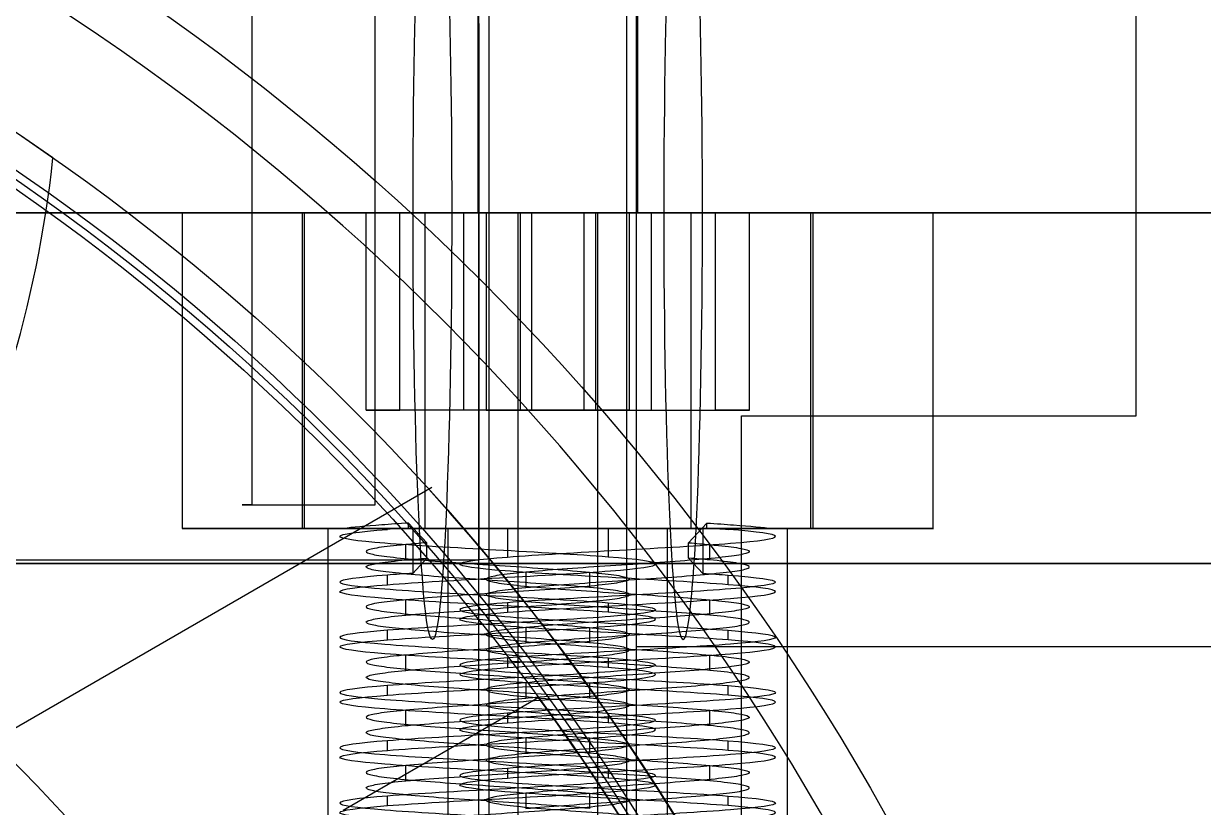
# Model space of a CAD drawing. Header units: inches. Extents: x -3.4 to 11, y -3.7 to 6.8.
# Drawn here: x 0.626 to 1.215, y 0.592 to 0.983 of the extents above; entities that cross this region are included whole.
import ezdxf

# ---------------------------------------------------------------- set-up
doc = ezdxf.new("R2010")
doc.units = ezdxf.units.IN
doc.header["$MEASUREMENT"] = 0
for name, color, linetype in [('1', 7, 'Continuous'), ('12', 7, 'Continuous'), ('25', 7, 'Continuous'), ('3', 7, 'Continuous'), ('4', 7, 'Continuous'), ('45', 7, 'Continuous'), ('51', 7, 'Continuous'), ('6', 7, 'Continuous')]:
    doc.layers.add(name, color=color, linetype=linetype)

# ---------------------------------------------------------------- blocks, each defined once
blk = doc.blocks.new('motor mount_v6_adapter')
at = {"layer": '1', "color": 0}
for p, q in [((0, 10, 20), (0, 38, 20)), ((0, 38, -20), (0, 10, -20)), ((-4, 6, 15), (-4, 10, 15)), ((-4, 6, -15), (-4, 10, -15)), ((0, 0, 10), (0, 10, 10)), ((0, 10, -10), (0, 0, -10)), ((4, 10, 15), (4, 6, 15)), ((4, 10, -15), (4, 6, -15)), ((-2.15, 0, -15), (-2.15, 6, -15)), ((-2.15, 0, 15), (-2.15, 6, 15)), ((2.15, 6, -15), (2.15, 0, -15)), ((2.15, 6, 15), (2.15, 0, 15))]:
    blk.add_line(p, q, dxfattribs=at)
at = {"layer": '1', "color": 0, "extrusion": (-2.02729e-32, 1, -7.0442e-15)}
for centre, radius, start, end in [((0, 0, 10), 20, 270, 90), ((0, 0, 10), 20, 90, 270), ((0, 15, 6), 4, 180, 0), ((0, -15, 6), 4, 180, 0), ((0, -15, 6), 4, 0, 180), ((0, 15, 6), 4, 0, 180)]:
    blk.add_arc(centre, radius, start, end, dxfattribs=at)
at = {"layer": '1', "color": 0, "extrusion": (2.02729e-32, -1, 6.12323e-17)}
for centre, radius, start, end in [((0, 0, -10), 10, 90, 270), ((0, 15, -10), 4, 180, 0), ((0, -15, -10), 4, 180, 0), ((0, 15, -10), 4, 0, 180), ((0, -15, -10), 4, 0, 180), ((0, 0, -10), 10, 270, 90), ((0, -15, -6), 2.15, 180, 0), ((0, 15, -6), 2.15, 180, 0), ((0, 15, -6), 2.15, 0, 180), ((0, -15, -6), 2.15, 0, 180)]:
    blk.add_arc(centre, radius, start, end, dxfattribs=at)
blk = doc.blocks.new('50mm 5972K129_BALL BEARING')
at = {"layer": '12', "color": 0, "extrusion": (0.866025, -0.5, 6.12323e-17)}
for start, end in [(270, 90), (90, 270)]:
    blk.add_arc((-35, 0), 5.406, start, end, dxfattribs=at)
at = {"layer": '3', "color": 0, "extrusion": (-5.21066e-78, -6.98296e-15, -1)}
blk.add_arc((0, 0, -4.444), 38.077, 0, 180, dxfattribs=at)
at = {"layer": '3', "color": 0}
blk.add_arc((0, 0, 4.444), 38.077, 180, 0, dxfattribs=at)
at = {"layer": '4', "color": 0}
for start, end in [(0, 180), (180, 0)]:
    blk.add_arc((0, 0, 4.444), 31.923, start, end, dxfattribs=at)
at = {"layer": '4', "color": 0, "extrusion": (-1.04124e-31, -6.98296e-15, -1)}
blk.add_arc((0, 0), 29.594, 0, 180, dxfattribs=at)
at = {"layer": '4', "color": 0, "extrusion": (8.55166e-31, 6.98296e-15, -1)}
blk.add_arc((0, 0), 29.594, 180, 0, dxfattribs=at)
at = {"layer": '6', "color": 0, "extrusion": (-0.866025, 0.5, -7.0442e-15)}
blk.add_arc((-35, 0), 5.406, 90, 270, dxfattribs=at)
at = {"layer": '6', "color": 0, "extrusion": (-0.866025, 0.5, -1.49012e-08)}
blk.add_arc((-35, 0), 5.406, 270, 90, dxfattribs=at)
blk = doc.blocks.new('Shaft')
at = {"layer": '25', "color": 0}
for p, q in [((0, 39, 4), (0, 0, 4)), ((0, 0, -4), (0, 39, -4)), ((1.546, 14.3, 3.689), (1.546, 39, 3.689)), ((3.999, 39, -0.109), (3.999, 14.3, -0.109)), ((3.999, 14.3, -0.109), (1.546, 14.3, 3.689))]:
    blk.add_line(p, q, dxfattribs=at)
at = {"layer": '25', "color": 0, "extrusion": (3.50325e-45, -1, -7.0442e-15)}
blk.add_arc((0, 0, -14.3), 4, 358.4372, 67.2602, dxfattribs=at)
blk = doc.blocks.new('motor mount_v6')
at = {"layer": '45', "color": 0}
for p, q in [((-1, 67, 18), (-1, 67)), ((1, 67, 18), (1, 67)), ((-1, 55.994, 12.4), (-18.943, 55.994, 12.4)), ((9, 55.994, 13.5), (1, 55.994, 13.5)), ((-1, 44.989, 18), (-1, 44.989)), ((1, 44.989, 18), (1, 44.989))]:
    blk.add_line(p, q, dxfattribs=at)
at = {"layer": '45', "color": 0, "extrusion": (-1, -7.88113e-17, 6.12323e-17)}
blk.add_arc((-55.994, 9, -1), 4.5, 90, 270, dxfattribs=at)
at = {"layer": '45', "color": 0, "extrusion": (1, 0, 6.12323e-17)}
blk.add_arc((55.994, 9, -1), 3.4, 270, 90, dxfattribs=at)
at = {"layer": '45', "color": 0, "extrusion": (-1, 0, 6.12323e-17)}
blk.add_arc((-55.994, 9, 1), 3.4, 270, 90, dxfattribs=at)
at = {"layer": '45', "color": 0, "extrusion": (1, 7.88113e-17, 6.12323e-17)}
blk.add_arc((55.994, 9, 1), 4.5, 90, 270, dxfattribs=at)
blk = doc.blocks.new('M4x8')
at = {"layer": '51', "color": 0}
for p, q in [((-1.5, 0.866, 1.5), (0, 1.732, 1.5)), ((0, 1.732, 4), (-1.5, 0.866, 4)), ((0, 1.732, 1.5), (0, 1.732, 4)), ((0, 1.732, 4), (1.5, 0.866, 4)), ((1.5, 0.866, 1.5), (0, 1.732, 1.5)), ((-1.5, -0.866, 1.5), (-1.5, 0.866, 1.5)), ((-1.5, 0.866, 1.5), (-1.5, 0.866, 4)), ((-1.5, 0.866, 4), (-1.5, -0.866, 4)), ((1.5, 0.866, 4), (1.5, -0.866, 4)), ((1.5, 0.866, 4), (1.5, 0.866, 1.5)), ((1.5, 0.866, 1.5), (1.5, -0.866, 1.5)), ((-3.5, 0), (-3.5, 0, 4)), ((-2, 0, -0.011), (-2, 0)), ((-2, 0, -3.511), (-2, 0, -3.389)), ((-2, 0, -2.811), (-2, 0, -2.689)), ((-2, 0, -2.111), (-2, 0, -1.989)), ((-2, 0, -1.411), (-2, 0, -1.289)), ((-2, 0, -0.711), (-2, 0, -0.589)), ((-1.667, 0, -0.397), (-1.667, 0, -0.203)), ((-1.667, 0, -3.197), (-1.667, 0, -3.003)), ((-1.667, 0, -2.497), (-1.667, 0, -2.303)), ((-1.667, 0, -1.797), (-1.667, 0, -1.603)), ((-1.667, 0, -1.097), (-1.667, 0, -0.903)), ((1.667, 0, -0.553), (1.667, 0, -0.747)), ((1.667, 0, -3.353), (1.667, 0, -3.547)), ((1.667, 0, -2.653), (1.667, 0, -2.847)), ((1.667, 0, -1.953), (1.667, 0, -2.147)), ((1.667, 0, -1.253), (1.667, 0, -1.447)), ((2, 0), (2, 0, -0.361)), ((2, 0, -3.039), (2, 0, -3.161)), ((2, 0, -2.339), (2, 0, -2.461)), ((2, 0, -1.639), (2, 0, -1.761)), ((2, 0, -0.939), (2, 0, -1.061)), ((3.5, 0, 4), (3.5, 0)), ((-1.631, -0.341, -0.179), (-2.054, -0.43, 0.07)), ((-1.958, -0.409), (-2.054, -0.43)), ((-2.054, -0.43), (-2.054, -0.43, 0.07)), ((-1.958, -0.409, -0.567), (-1.631, -0.341, -0.375)), ((-1.958, -0.409), (-1.958, -0.409, -0.567)), ((-1.631, -0.341, -0.375), (-1.631, -0.341, -0.179)), ((0, -1.732, 1.5), (-1.5, -0.866, 1.5)), ((-1.5, -0.866, 1.5), (-1.5, -0.866, 4)), ((-1.5, -0.866, 4), (0, -1.732, 4)), ((1.5, -0.866, 1.5), (0, -1.732, 1.5)), ((0, -1.732, 4), (1.5, -0.866, 4)), ((1.5, -0.866, 4), (1.5, -0.866, 1.5)), ((0, -1.732, 4), (0, -1.732, 1.5))]:
    blk.add_line(p, q, dxfattribs=at)
at = {"layer": '51', "color": 0, "extrusion": (-1.85826e-30, -6.98296e-15, -1)}
blk.add_arc((0, 0, -4), 3.5, 0, 180, dxfattribs=at)
at = {"layer": '51', "color": 0}
blk.add_arc((0, 0), 3.5, 0, 180, dxfattribs=at)
at = {"layer": '51', "color": 0, "extrusion": (-2.71343e-30, -6.98296e-15, -1)}
blk.add_arc((0, 0), 2, 0, 180, dxfattribs=at)
at = {"layer": '51', "color": 0, "extrusion": (2.71343e-30, 6.98296e-15, -1)}
for centre in [(0, 0), (0, 0, -4)]:
    blk.add_arc(centre, 3.5, 180, 0, dxfattribs=at)
at = {"layer": '51', "color": 0, "extrusion": (3.56859e-30, 6.98296e-15, -1)}
blk.add_arc((0, 0), 2, 354.6414, 0, dxfattribs=at)
at = {"layer": '51', "color": 0, "extrusion": (-1.42923e-15, 6.83514e-15, -1)}
blk.add_arc((0, 0), 2, 180, 348.1896, dxfattribs=at)
at = {"layer": '51', "color": 0, "extrusion": (0.02614, -0.055868, -0.998096)}
blk.add_arc((0.005, 0.002, -0.042), 2.005, 199.6798, 205.0341, dxfattribs=at)
at = {"layer": '51', "color": 0, "extrusion": (0, 0, -1)}
blk.add_ellipse((0.007, 0.07), major_axis=(1.715, 1.268), ratio=0.964212, start_param=-2.729545, end_param=-2.098936, dxfattribs=at)
at = {"layer": '51', "color": 0}
blk.add_ellipse((0.308, 0.381), major_axis=(2.167, 0.981), ratio=0.886879, start_param=2.445793, end_param=2.935787, dxfattribs=at)
for points, knots in [([(2, 0, -0.361), (2, 0.528, -0.331), (1.783, 1.045, -0.302), (1.045, 1.783, -0.244), (0.523, 2, -0.215), (-0.52, 2, -0.157), (-1.04, 1.788, -0.127), (-1.787, 1.042, -0.069), (-2, 0.528, -0.04), (-2, 0, -0.011)], [0, 0, 0, 0, 0.25, 0.25, 0.5, 0.5, 0.75, 0.75, 1, 1, 1, 1]), ([(2, 0, -3.861), (2, 0.528, -3.831), (1.783, 1.045, -3.802), (1.045, 1.784, -3.744), (0.522, 2, -3.715), (-0.521, 2, -3.657), (-1.041, 1.788, -3.627), (-1.787, 1.042, -3.568), (-2, 0.522, -3.54), (-2, 0, -3.511)], [0, 0, 0, 0, 0.25, 0.25, 0.5, 0.5, 0.75, 0.75, 1, 1, 1, 1]), ([(-2, 0, -3.389), (-2, 0.526, -3.419), (-1.783, 1.045, -3.448), (-1.046, 1.783, -3.506), (-0.524, 2, -3.535), (0.522, 2, -3.593), (1.042, 1.787, -3.623), (1.787, 1.042, -3.682), (2, 0.522, -3.71), (2, 0, -3.739)], [0, 0, 0, 0, 0.25, 0.25, 0.5, 0.5, 0.75, 0.75, 1, 1, 1, 1]), ([(2, 0, -3.161), (2, 0.521, -3.132), (1.786, 1.042, -3.102), (1.042, 1.786, -3.044), (0.522, 2, -3.015), (-0.524, 2, -2.956), (-1.046, 1.783, -2.927), (-1.783, 1.045, -2.869), (-2, 0.526, -2.84), (-2, 0, -2.811)], [0, 0, 0, 0, 0.25, 0.25, 0.5, 0.5, 0.75, 0.75, 1, 1, 1, 1]), ([(-2, 0, -2.689), (-2, 0.521, -2.718), (-1.785, 1.043, -2.748), (-1.044, 1.785, -2.806), (-0.524, 2, -2.835), (0.526, 2, -2.894), (1.046, 1.782, -2.923), (1.783, 1.045, -2.981), (2, 0.524, -3.01), (2, 0, -3.039)], [0, 0, 0, 0, 0.25, 0.25, 0.5, 0.5, 0.75, 0.75, 1, 1, 1, 1]), ([(2, 0, -2.461), (2, 0.524, -2.431), (1.783, 1.045, -2.402), (1.046, 1.782, -2.344), (0.525, 2, -2.315), (-0.524, 2, -2.256), (-1.044, 1.785, -2.227), (-1.785, 1.043, -2.169), (-2, 0.521, -2.14), (-2, 0, -2.111)], [0, 0, 0, 0, 0.25, 0.25, 0.5, 0.5, 0.75, 0.75, 1, 1, 1, 1]), ([(-2, 0, -1.989), (-2, 0.526, -2.019), (-1.784, 1.045, -2.048), (-1.043, 1.785, -2.106), (-0.521, 2, -2.135), (0.521, 2, -2.193), (1.042, 1.786, -2.223), (1.785, 1.044, -2.281), (2, 0.524, -2.31), (2, 0, -2.339)], [0, 0, 0, 0, 0.25, 0.25, 0.5, 0.5, 0.75, 0.75, 1, 1, 1, 1]), ([(2, 0, -1.761), (2, 0.523, -1.731), (1.785, 1.043, -1.702), (1.042, 1.786, -1.644), (0.521, 2, -1.615), (-0.522, 2, -1.557), (-1.044, 1.784, -1.527), (-1.784, 1.045, -1.469), (-2, 0.526, -1.44), (-2, 0, -1.411)], [0, 0, 0, 0, 0.25, 0.25, 0.5, 0.5, 0.75, 0.75, 1, 1, 1, 1]), ([(-2, 0, -1.289), (-2, 0.522, -1.318), (-1.783, 1.045, -1.348), (-1.046, 1.783, -1.406), (-0.528, 2, -1.435), (0.527, 2, -1.494), (1.045, 1.783, -1.523), (1.784, 1.044, -1.581), (2, 0.521, -1.61), (2, 0, -1.639)], [0, 0, 0, 0, 0.25, 0.25, 0.5, 0.5, 0.75, 0.75, 1, 1, 1, 1]), ([(2, 0, -1.061), (2, 0.528, -1.031), (1.783, 1.045, -1.002), (1.045, 1.783, -0.944), (0.523, 2, -0.915), (-0.52, 2, -0.857), (-1.04, 1.788, -0.827), (-1.787, 1.042, -0.769), (-2, 0.528, -0.74), (-2, 0, -0.711)], [0, 0, 0, 0, 0.25, 0.25, 0.5, 0.5, 0.75, 0.75, 1, 1, 1, 1]), ([(-2, 0, -0.589), (-2, 0.528, -0.619), (-1.783, 1.045, -0.648), (-1.045, 1.783, -0.706), (-0.523, 2, -0.735), (0.52, 2, -0.793), (1.04, 1.788, -0.823), (1.787, 1.042, -0.881), (2, 0.528, -0.91), (2, 0, -0.939)], [0, 0, 0, 0, 0.25, 0.25, 0.5, 0.5, 0.75, 0.75, 1, 1, 1, 1]), ([(1.667, 0, -0.747), (1.667, 0.055, -0.743), (1.664, 0.109, -0.74), (1.659, 0.164, -0.736), (1.64, 0.35, -0.724), (1.589, 0.536, -0.712), (1.51, 0.705, -0.699), (1.431, 0.874, -0.687), (1.322, 1.032, -0.673), (1.191, 1.166, -0.661), (1.06, 1.3, -0.648), (0.904, 1.412, -0.636), (0.737, 1.495, -0.624), (0.569, 1.578, -0.612), (0.385, 1.632, -0.599), (0.199, 1.655, -0.586), (0.014, 1.677, -0.573), (-0.178, 1.668, -0.56), (-0.361, 1.627, -0.548), (-0.543, 1.587, -0.536), (-0.721, 1.514, -0.524), (-0.88, 1.415, -0.511), (-1.039, 1.317, -0.498), (-1.183, 1.189, -0.485), (-1.3, 1.043, -0.473), (-1.417, 0.897, -0.461), (-1.51, 0.729, -0.448), (-1.572, 0.553, -0.436), (-1.634, 0.376, -0.423), (-1.667, 0.187, -0.409), (-1.667, 0, -0.397)], [-0.001995388, -0.001995388, -0.001995388, -0.001995388, -0.001833361, -0.001833361, -0.001833361, -0.001272189, -0.001272189, -0.001272189, -0.000711236, -0.000711236, -0.000711236, -0.000150082, -0.000150082, -0.000150082, 0.00041088, 0.00041088, 0.00041088, 0.000971884, 0.000971884, 0.000971884, 0.001532961, 0.001532961, 0.001532961, 0.002093933, 0.002093933, 0.002093933, 0.002655124, 0.002655124, 0.002655124, 0.00321629, 0.00321629, 0.00321629, 0.00321629]), ([(-1.667, 0, -0.203), (-1.667, 0.055, -0.207), (-1.664, 0.109, -0.21), (-1.659, 0.164, -0.214), (-1.64, 0.35, -0.226), (-1.589, 0.536, -0.238), (-1.51, 0.705, -0.251), (-1.431, 0.874, -0.263), (-1.322, 1.032, -0.277), (-1.191, 1.166, -0.289), (-1.06, 1.3, -0.302), (-0.904, 1.412, -0.314), (-0.737, 1.495, -0.326), (-0.569, 1.578, -0.338), (-0.385, 1.632, -0.351), (-0.199, 1.655, -0.364), (-0.014, 1.677, -0.377), (0.178, 1.668, -0.39), (0.361, 1.627, -0.402), (0.543, 1.587, -0.414), (0.721, 1.514, -0.426), (0.88, 1.415, -0.439), (1.039, 1.317, -0.452), (1.183, 1.189, -0.465), (1.3, 1.043, -0.477), (1.417, 0.897, -0.489), (1.51, 0.729, -0.502), (1.572, 0.553, -0.514), (1.634, 0.376, -0.527), (1.667, 0.187, -0.541), (1.667, 0, -0.553)], [-0.117025665, -0.117025665, -0.117025665, -0.117025665, -0.116860374, -0.116860374, -0.116860374, -0.116287939, -0.116287939, -0.116287939, -0.115715728, -0.115715728, -0.115715728, -0.115143312, -0.115143312, -0.115143312, -0.114571092, -0.114571092, -0.114571092, -0.11399883, -0.11399883, -0.11399883, -0.113426492, -0.113426492, -0.113426492, -0.112854262, -0.112854262, -0.112854262, -0.112281809, -0.112281809, -0.112281809, -0.111709381, -0.111709381, -0.111709381, -0.111709381]), ([(1.667, 0, -3.547), (1.667, 0.055, -3.543), (1.664, 0.109, -3.54), (1.659, 0.164, -3.536), (1.64, 0.35, -3.524), (1.589, 0.536, -3.512), (1.51, 0.705, -3.499), (1.431, 0.874, -3.487), (1.322, 1.032, -3.473), (1.191, 1.166, -3.461), (1.06, 1.3, -3.448), (0.904, 1.412, -3.436), (0.737, 1.495, -3.424), (0.569, 1.578, -3.412), (0.385, 1.632, -3.399), (0.199, 1.655, -3.386), (0.014, 1.677, -3.373), (-0.178, 1.668, -3.36), (-0.361, 1.627, -3.348), (-0.543, 1.587, -3.336), (-0.721, 1.514, -3.324), (-0.88, 1.415, -3.311), (-1.039, 1.317, -3.298), (-1.183, 1.189, -3.285), (-1.3, 1.043, -3.273), (-1.417, 0.897, -3.261), (-1.51, 0.729, -3.248), (-1.572, 0.553, -3.236), (-1.634, 0.376, -3.223), (-1.667, 0.187, -3.209), (-1.667, 0, -3.197)], [-0.043688759, -0.043688759, -0.043688759, -0.043688759, -0.043526726, -0.043526726, -0.043526726, -0.042965556, -0.042965556, -0.042965556, -0.042404605, -0.042404605, -0.042404605, -0.041843454, -0.041843454, -0.041843454, -0.041282495, -0.041282495, -0.041282495, -0.040721494, -0.040721494, -0.040721494, -0.040160419, -0.040160419, -0.040160419, -0.03959945, -0.03959945, -0.03959945, -0.039038262, -0.039038262, -0.039038262, -0.038477099, -0.038477099, -0.038477099, -0.038477099]), ([(-1.667, 0, -3.003), (-1.667, 0.055, -3.007), (-1.664, 0.109, -3.01), (-1.659, 0.164, -3.014), (-1.64, 0.35, -3.026), (-1.589, 0.536, -3.038), (-1.51, 0.705, -3.051), (-1.431, 0.874, -3.063), (-1.322, 1.032, -3.077), (-1.191, 1.166, -3.089), (-1.06, 1.3, -3.102), (-0.904, 1.412, -3.114), (-0.737, 1.495, -3.126), (-0.569, 1.578, -3.138), (-0.385, 1.632, -3.151), (-0.199, 1.655, -3.164), (-0.014, 1.677, -3.177), (0.178, 1.668, -3.19), (0.361, 1.627, -3.202), (0.543, 1.587, -3.214), (0.721, 1.514, -3.226), (0.88, 1.415, -3.239), (1.039, 1.317, -3.252), (1.183, 1.189, -3.265), (1.3, 1.043, -3.277), (1.417, 0.897, -3.289), (1.51, 0.729, -3.302), (1.572, 0.553, -3.314), (1.634, 0.376, -3.327), (1.667, 0.187, -3.341), (1.667, 0, -3.353)], [-0.074495344, -0.074495344, -0.074495344, -0.074495344, -0.074330049, -0.074330049, -0.074330049, -0.073757611, -0.073757611, -0.073757611, -0.073185398, -0.073185398, -0.073185398, -0.072612979, -0.072612979, -0.072612979, -0.072040757, -0.072040757, -0.072040757, -0.071468492, -0.071468492, -0.071468492, -0.070896151, -0.070896151, -0.070896151, -0.070323919, -0.070323919, -0.070323919, -0.069751462, -0.069751462, -0.069751462, -0.069179032, -0.069179032, -0.069179032, -0.069179032]), ([(1.667, 0, -2.847), (1.667, 0.055, -2.843), (1.664, 0.109, -2.84), (1.659, 0.164, -2.836), (1.64, 0.35, -2.824), (1.589, 0.536, -2.812), (1.51, 0.705, -2.799), (1.431, 0.874, -2.787), (1.322, 1.032, -2.773), (1.191, 1.166, -2.761), (1.06, 1.3, -2.748), (0.904, 1.412, -2.736), (0.737, 1.495, -2.724), (0.569, 1.578, -2.712), (0.385, 1.632, -2.699), (0.199, 1.655, -2.686), (0.014, 1.677, -2.673), (-0.178, 1.668, -2.66), (-0.361, 1.627, -2.648), (-0.543, 1.587, -2.636), (-0.721, 1.514, -2.624), (-0.88, 1.415, -2.611), (-1.039, 1.317, -2.598), (-1.183, 1.189, -2.585), (-1.3, 1.043, -2.573), (-1.417, 0.897, -2.561), (-1.51, 0.729, -2.548), (-1.572, 0.553, -2.536), (-1.634, 0.376, -2.523), (-1.667, 0.187, -2.509), (-1.667, 0, -2.497)], [-0.033265435, -0.033265435, -0.033265435, -0.033265435, -0.033103408, -0.033103408, -0.033103408, -0.032542237, -0.032542237, -0.032542237, -0.031981286, -0.031981286, -0.031981286, -0.031420135, -0.031420135, -0.031420135, -0.030859175, -0.030859175, -0.030859175, -0.030298173, -0.030298173, -0.030298173, -0.029737098, -0.029737098, -0.029737098, -0.029176128, -0.029176128, -0.029176128, -0.028614939, -0.028614939, -0.028614939, -0.028053775, -0.028053775, -0.028053775, -0.028053775]), ([(-1.667, 0, -2.303), (-1.667, 0.055, -2.307), (-1.664, 0.109, -2.31), (-1.659, 0.164, -2.314), (-1.64, 0.35, -2.326), (-1.589, 0.536, -2.338), (-1.51, 0.705, -2.351), (-1.431, 0.874, -2.363), (-1.322, 1.032, -2.377), (-1.191, 1.166, -2.389), (-1.06, 1.3, -2.402), (-0.904, 1.412, -2.414), (-0.737, 1.495, -2.426), (-0.569, 1.578, -2.438), (-0.385, 1.632, -2.451), (-0.199, 1.655, -2.464), (-0.014, 1.677, -2.477), (0.178, 1.668, -2.49), (0.361, 1.627, -2.502), (0.543, 1.587, -2.514), (0.721, 1.514, -2.526), (0.88, 1.415, -2.539), (1.039, 1.317, -2.552), (1.183, 1.189, -2.565), (1.3, 1.043, -2.577), (1.417, 0.897, -2.589), (1.51, 0.729, -2.602), (1.572, 0.553, -2.614), (1.634, 0.376, -2.627), (1.667, 0.187, -2.641), (1.667, 0, -2.653)], [-0.085127936, -0.085127936, -0.085127936, -0.085127936, -0.084962649, -0.084962649, -0.084962649, -0.084390212, -0.084390212, -0.084390212, -0.083818, -0.083818, -0.083818, -0.083245582, -0.083245582, -0.083245582, -0.08267336, -0.08267336, -0.08267336, -0.082101096, -0.082101096, -0.082101096, -0.081528756, -0.081528756, -0.081528756, -0.080956524, -0.080956524, -0.080956524, -0.080384068, -0.080384068, -0.080384068, -0.079811638, -0.079811638, -0.079811638, -0.079811638]), ([(1.667, 0, -2.147), (1.667, 0.055, -2.143), (1.664, 0.109, -2.14), (1.659, 0.164, -2.136), (1.64, 0.35, -2.124), (1.589, 0.536, -2.112), (1.51, 0.705, -2.099), (1.431, 0.874, -2.087), (1.322, 1.032, -2.073), (1.191, 1.166, -2.061), (1.06, 1.3, -2.048), (0.904, 1.412, -2.036), (0.737, 1.495, -2.024), (0.569, 1.578, -2.012), (0.385, 1.632, -1.999), (0.199, 1.655, -1.986), (0.014, 1.677, -1.973), (-0.178, 1.668, -1.96), (-0.361, 1.627, -1.948), (-0.543, 1.587, -1.936), (-0.721, 1.514, -1.924), (-0.88, 1.415, -1.911), (-1.039, 1.317, -1.898), (-1.183, 1.189, -1.885), (-1.3, 1.043, -1.873), (-1.417, 0.897, -1.861), (-1.51, 0.729, -1.848), (-1.572, 0.553, -1.836), (-1.634, 0.376, -1.823), (-1.667, 0.187, -1.809), (-1.667, 0, -1.797)], [-0.022842099, -0.022842099, -0.022842099, -0.022842099, -0.022680067, -0.022680067, -0.022680067, -0.022118896, -0.022118896, -0.022118896, -0.021557944, -0.021557944, -0.021557944, -0.020996792, -0.020996792, -0.020996792, -0.020435831, -0.020435831, -0.020435831, -0.019874829, -0.019874829, -0.019874829, -0.019313753, -0.019313753, -0.019313753, -0.018752783, -0.018752783, -0.018752783, -0.018191593, -0.018191593, -0.018191593, -0.017630429, -0.017630429, -0.017630429, -0.017630429]), ([(-1.667, 0, -1.603), (-1.667, 0.055, -1.607), (-1.664, 0.109, -1.61), (-1.659, 0.164, -1.614), (-1.64, 0.35, -1.626), (-1.589, 0.536, -1.638), (-1.51, 0.705, -1.651), (-1.431, 0.874, -1.663), (-1.322, 1.032, -1.677), (-1.191, 1.166, -1.689), (-1.06, 1.3, -1.702), (-0.904, 1.412, -1.714), (-0.737, 1.495, -1.726), (-0.569, 1.578, -1.738), (-0.385, 1.632, -1.751), (-0.199, 1.655, -1.764), (-0.014, 1.677, -1.777), (0.178, 1.668, -1.79), (0.361, 1.627, -1.802), (0.543, 1.587, -1.814), (0.721, 1.514, -1.826), (0.88, 1.415, -1.839), (1.039, 1.317, -1.852), (1.183, 1.189, -1.865), (1.3, 1.043, -1.877), (1.417, 0.897, -1.889), (1.51, 0.729, -1.902), (1.572, 0.553, -1.914), (1.634, 0.376, -1.927), (1.667, 0.187, -1.941), (1.667, 0, -1.953)], [-0.095760524, -0.095760524, -0.095760524, -0.095760524, -0.095595237, -0.095595237, -0.095595237, -0.095022801, -0.095022801, -0.095022801, -0.094450589, -0.094450589, -0.094450589, -0.093878171, -0.093878171, -0.093878171, -0.09330595, -0.09330595, -0.09330595, -0.092733686, -0.092733686, -0.092733686, -0.092161347, -0.092161347, -0.092161347, -0.091589116, -0.091589116, -0.091589116, -0.091016661, -0.091016661, -0.091016661, -0.090444232, -0.090444232, -0.090444232, -0.090444232]), ([(1.667, 0, -1.447), (1.667, 0.055, -1.443), (1.664, 0.109, -1.44), (1.659, 0.164, -1.436), (1.64, 0.35, -1.424), (1.589, 0.536, -1.412), (1.51, 0.705, -1.399), (1.431, 0.874, -1.387), (1.322, 1.032, -1.373), (1.191, 1.166, -1.361), (1.06, 1.3, -1.348), (0.904, 1.412, -1.336), (0.737, 1.495, -1.324), (0.569, 1.578, -1.312), (0.385, 1.632, -1.299), (0.199, 1.655, -1.286), (0.014, 1.677, -1.273), (-0.178, 1.668, -1.26), (-0.361, 1.627, -1.248), (-0.543, 1.587, -1.236), (-0.721, 1.514, -1.224), (-0.88, 1.415, -1.211), (-1.039, 1.317, -1.198), (-1.183, 1.189, -1.185), (-1.3, 1.043, -1.173), (-1.417, 0.897, -1.161), (-1.51, 0.729, -1.148), (-1.572, 0.553, -1.136), (-1.634, 0.376, -1.123), (-1.667, 0.187, -1.109), (-1.667, 0, -1.097)], [-0.01241875, -0.01241875, -0.01241875, -0.01241875, -0.012256717, -0.012256717, -0.012256717, -0.011695545, -0.011695545, -0.011695545, -0.011134593, -0.011134593, -0.011134593, -0.01057344, -0.01057344, -0.01057344, -0.010012478, -0.010012478, -0.010012478, -0.009451476, -0.009451476, -0.009451476, -0.008890399, -0.008890399, -0.008890399, -0.008329428, -0.008329428, -0.008329428, -0.007768238, -0.007768238, -0.007768238, -0.007207072, -0.007207072, -0.007207072, -0.007207072]), ([(-1.667, 0, -0.903), (-1.667, 0.055, -0.907), (-1.664, 0.109, -0.91), (-1.659, 0.164, -0.914), (-1.64, 0.35, -0.926), (-1.589, 0.536, -0.938), (-1.51, 0.705, -0.951), (-1.431, 0.874, -0.963), (-1.322, 1.032, -0.977), (-1.191, 1.166, -0.989), (-1.06, 1.3, -1.002), (-0.904, 1.412, -1.014), (-0.737, 1.495, -1.026), (-0.569, 1.578, -1.038), (-0.385, 1.632, -1.051), (-0.199, 1.655, -1.064), (-0.014, 1.677, -1.077), (0.178, 1.668, -1.09), (0.361, 1.627, -1.102), (0.543, 1.587, -1.114), (0.721, 1.514, -1.126), (0.88, 1.415, -1.139), (1.039, 1.317, -1.152), (1.183, 1.189, -1.165), (1.3, 1.043, -1.177), (1.417, 0.897, -1.189), (1.51, 0.729, -1.202), (1.572, 0.553, -1.214), (1.634, 0.376, -1.227), (1.667, 0.187, -1.241), (1.667, 0, -1.253)], [-0.106393099, -0.106393099, -0.106393099, -0.106393099, -0.106227812, -0.106227812, -0.106227812, -0.105655376, -0.105655376, -0.105655376, -0.105083165, -0.105083165, -0.105083165, -0.104510748, -0.104510748, -0.104510748, -0.103938527, -0.103938527, -0.103938527, -0.103366265, -0.103366265, -0.103366265, -0.102793926, -0.102793926, -0.102793926, -0.102221696, -0.102221696, -0.102221696, -0.101649241, -0.101649241, -0.101649241, -0.101076813, -0.101076813, -0.101076813, -0.101076813]), ([(-2.054, -0.43, 0.07), (-2.084, -0.288, 0.062), (-2.132, 0.151, 0.039), (-2.034, 0.59, 0.016), (-1.913, 0.86)], [0, 0, 0, 0, 0.002849182, 0.008677423, 0.008677423, 0.008677423, 0.008677423]), ([(-2, 0, -3.511), (-2, -0.522, -3.482), (-1.783, -1.045, -3.452), (-1.046, -1.783, -3.394), (-0.527, -2, -3.365), (0.526, -2, -3.306), (1.045, -1.784, -3.277), (1.784, -1.044, -3.219), (2, -0.521, -3.19), (2, 0, -3.161)], [0, 0, 0, 0, 0.25, 0.25, 0.5, 0.5, 0.75, 0.75, 1, 1, 1, 1]), ([(2, 0, -3.039), (2, -0.524, -3.069), (1.785, -1.043, -3.098), (1.042, -1.786, -3.156), (0.521, -2, -3.185), (-0.521, -2, -3.243), (-1.044, -1.784, -3.273), (-1.784, -1.045, -3.331), (-2, -0.526, -3.36), (-2, 0, -3.389)], [0, 0, 0, 0, 0.25, 0.25, 0.5, 0.5, 0.75, 0.75, 1, 1, 1, 1]), ([(-2, 0, -2.811), (-2, -0.525, -2.781), (-1.784, -1.045, -2.752), (-1.043, -1.785, -2.694), (-0.521, -2, -2.665), (0.521, -2, -2.607), (1.042, -1.786, -2.577), (1.785, -1.044, -2.519), (2, -0.524, -2.49), (2, 0, -2.461)], [0, 0, 0, 0, 0.25, 0.25, 0.5, 0.5, 0.75, 0.75, 1, 1, 1, 1]), ([(2, 0, -2.339), (2, -0.524, -2.369), (1.783, -1.045, -2.398), (1.046, -1.782, -2.456), (0.526, -2, -2.485), (-0.524, -2, -2.544), (-1.044, -1.785, -2.573), (-1.785, -1.043, -2.631), (-2, -0.521, -2.66), (-2, 0, -2.689)], [0, 0, 0, 0, 0.25, 0.25, 0.5, 0.5, 0.75, 0.75, 1, 1, 1, 1]), ([(-2, 0, -2.111), (-2, -0.521, -2.082), (-1.785, -1.043, -2.052), (-1.044, -1.784, -1.994), (-0.524, -2, -1.965), (0.526, -2, -1.906), (1.046, -1.782, -1.877), (1.783, -1.045, -1.819), (2, -0.524, -1.79), (2, 0, -1.761)], [0, 0, 0, 0, 0.25, 0.25, 0.5, 0.5, 0.75, 0.75, 1, 1, 1, 1]), ([(2, 0, -1.639), (2, -0.521, -1.668), (1.786, -1.042, -1.698), (1.042, -1.786, -1.756), (0.522, -2, -1.785), (-0.524, -2, -1.844), (-1.046, -1.783, -1.873), (-1.783, -1.045, -1.931), (-2, -0.526, -1.96), (-2, 0, -1.989)], [0, 0, 0, 0, 0.25, 0.25, 0.5, 0.5, 0.75, 0.75, 1, 1, 1, 1]), ([(-2, 0, -1.411), (-2, -0.526, -1.381), (-1.783, -1.045, -1.352), (-1.046, -1.783, -1.294), (-0.524, -2, -1.265), (0.521, -2, -1.207), (1.04, -1.788, -1.177), (1.786, -1.043, -1.119), (2, -0.528, -1.09), (2, 0, -1.061)], [0, 0, 0, 0, 0.25, 0.25, 0.5, 0.5, 0.75, 0.75, 1, 1, 1, 1]), ([(2, 0, -0.939), (2, -0.529, -0.969), (1.783, -1.045, -0.998), (1.045, -1.783, -1.056), (0.522, -2, -1.085), (-0.521, -2, -1.143), (-1.04, -1.788, -1.173), (-1.787, -1.042, -1.232), (-2, -0.522, -1.26), (-2, 0, -1.289)], [0, 0, 0, 0, 0.25, 0.25, 0.5, 0.5, 0.75, 0.75, 1, 1, 1, 1]), ([(-2, 0, -0.711), (-2, -0.528, -0.681), (-1.783, -1.045, -0.652), (-1.045, -1.783, -0.594), (-0.523, -2, -0.565), (0.52, -2, -0.507), (1.04, -1.788, -0.477), (1.787, -1.042, -0.419), (2, -0.528, -0.39), (2, 0, -0.361)], [0, 0, 0, 0, 0.25, 0.25, 0.5, 0.5, 0.75, 0.75, 1, 1, 1, 1]), ([(1.667, 0, -3.353), (1.667, -0.055, -3.357), (1.664, -0.109, -3.36), (1.659, -0.164, -3.364), (1.64, -0.35, -3.376), (1.589, -0.536, -3.388), (1.51, -0.705, -3.401), (1.431, -0.874, -3.413), (1.322, -1.032, -3.427), (1.191, -1.166, -3.439), (1.06, -1.3, -3.452), (0.904, -1.412, -3.464), (0.737, -1.495, -3.476), (0.569, -1.578, -3.488), (0.385, -1.632, -3.501), (0.199, -1.655, -3.514), (0.014, -1.677, -3.527), (-0.178, -1.668, -3.54), (-0.361, -1.627, -3.552), (-0.543, -1.587, -3.564), (-0.721, -1.514, -3.576), (-0.88, -1.415, -3.589), (-1.039, -1.317, -3.602), (-1.183, -1.189, -3.615), (-1.3, -1.043, -3.627), (-1.417, -0.897, -3.639), (-1.51, -0.729, -3.652), (-1.572, -0.553, -3.664), (-1.634, -0.376, -3.677), (-1.667, -0.187, -3.691), (-1.667, 0, -3.703)], [-0.069179032, -0.069179032, -0.069179032, -0.069179032, -0.069013747, -0.069013747, -0.069013747, -0.068441309, -0.068441309, -0.068441309, -0.067869095, -0.067869095, -0.067869095, -0.067296676, -0.067296676, -0.067296676, -0.066724453, -0.066724453, -0.066724453, -0.066152188, -0.066152188, -0.066152188, -0.065579847, -0.065579847, -0.065579847, -0.065007614, -0.065007614, -0.065007614, -0.064435157, -0.064435157, -0.064435157, -0.063862726, -0.063862726, -0.063862726, -0.063862726]), ([(-1.667, 0, -3.197), (-1.667, -0.055, -3.193), (-1.664, -0.109, -3.19), (-1.659, -0.164, -3.186), (-1.64, -0.35, -3.174), (-1.589, -0.536, -3.162), (-1.51, -0.705, -3.149), (-1.431, -0.874, -3.137), (-1.322, -1.032, -3.123), (-1.191, -1.166, -3.111), (-1.06, -1.3, -3.098), (-0.904, -1.412, -3.086), (-0.737, -1.495, -3.074), (-0.569, -1.578, -3.062), (-0.385, -1.632, -3.049), (-0.199, -1.655, -3.036), (-0.014, -1.677, -3.023), (0.178, -1.668, -3.01), (0.361, -1.627, -2.998), (0.543, -1.587, -2.986), (0.721, -1.514, -2.974), (0.88, -1.415, -2.961), (1.039, -1.317, -2.948), (1.183, -1.189, -2.935), (1.3, -1.043, -2.923), (1.417, -0.897, -2.911), (1.51, -0.729, -2.898), (1.572, -0.553, -2.886), (1.634, -0.376, -2.873), (1.667, -0.187, -2.859), (1.667, 0, -2.847)], [-0.038477099, -0.038477099, -0.038477099, -0.038477099, -0.038315065, -0.038315065, -0.038315065, -0.037753895, -0.037753895, -0.037753895, -0.037192944, -0.037192944, -0.037192944, -0.036631792, -0.036631792, -0.036631792, -0.036070833, -0.036070833, -0.036070833, -0.035509832, -0.035509832, -0.035509832, -0.034948757, -0.034948757, -0.034948757, -0.034387787, -0.034387787, -0.034387787, -0.033826599, -0.033826599, -0.033826599, -0.033265435, -0.033265435, -0.033265435, -0.033265435]), ([(1.667, 0, -2.653), (1.667, -0.055, -2.657), (1.664, -0.109, -2.66), (1.659, -0.164, -2.664), (1.64, -0.35, -2.676), (1.589, -0.536, -2.688), (1.51, -0.705, -2.701), (1.431, -0.874, -2.713), (1.322, -1.032, -2.727), (1.191, -1.166, -2.739), (1.06, -1.3, -2.752), (0.904, -1.412, -2.764), (0.737, -1.495, -2.776), (0.569, -1.578, -2.788), (0.385, -1.632, -2.801), (0.199, -1.655, -2.814), (0.014, -1.677, -2.827), (-0.178, -1.668, -2.84), (-0.361, -1.627, -2.852), (-0.543, -1.587, -2.864), (-0.721, -1.514, -2.876), (-0.88, -1.415, -2.889), (-1.039, -1.317, -2.902), (-1.183, -1.189, -2.915), (-1.3, -1.043, -2.927), (-1.417, -0.897, -2.939), (-1.51, -0.729, -2.952), (-1.572, -0.553, -2.964), (-1.634, -0.376, -2.977), (-1.667, -0.187, -2.991), (-1.667, 0, -3.003)], [-0.079811638, -0.079811638, -0.079811638, -0.079811638, -0.079646358, -0.079646358, -0.079646358, -0.079073921, -0.079073921, -0.079073921, -0.078501708, -0.078501708, -0.078501708, -0.07792929, -0.07792929, -0.07792929, -0.077357067, -0.077357067, -0.077357067, -0.076784803, -0.076784803, -0.076784803, -0.076212462, -0.076212462, -0.076212462, -0.07564023, -0.07564023, -0.07564023, -0.075067774, -0.075067774, -0.075067774, -0.074495344, -0.074495344, -0.074495344, -0.074495344]), ([(-1.667, 0, -2.497), (-1.667, -0.055, -2.493), (-1.664, -0.109, -2.49), (-1.659, -0.164, -2.486), (-1.64, -0.35, -2.474), (-1.589, -0.536, -2.462), (-1.51, -0.705, -2.449), (-1.431, -0.874, -2.437), (-1.322, -1.032, -2.423), (-1.191, -1.166, -2.411), (-1.06, -1.3, -2.398), (-0.904, -1.412, -2.386), (-0.737, -1.495, -2.374), (-0.569, -1.578, -2.362), (-0.385, -1.632, -2.349), (-0.199, -1.655, -2.336), (-0.014, -1.677, -2.323), (0.178, -1.668, -2.31), (0.361, -1.627, -2.298), (0.543, -1.587, -2.286), (0.721, -1.514, -2.274), (0.88, -1.415, -2.261), (1.039, -1.317, -2.248), (1.183, -1.189, -2.235), (1.3, -1.043, -2.223), (1.417, -0.897, -2.211), (1.51, -0.729, -2.198), (1.572, -0.553, -2.186), (1.634, -0.376, -2.173), (1.667, -0.187, -2.159), (1.667, 0, -2.147)], [-0.028053775, -0.028053775, -0.028053775, -0.028053775, -0.027891734, -0.027891734, -0.027891734, -0.027330563, -0.027330563, -0.027330563, -0.026769612, -0.026769612, -0.026769612, -0.02620846, -0.02620846, -0.02620846, -0.0256475, -0.0256475, -0.0256475, -0.025086498, -0.025086498, -0.025086498, -0.024525422, -0.024525422, -0.024525422, -0.023964452, -0.023964452, -0.023964452, -0.023403263, -0.023403263, -0.023403263, -0.022842099, -0.022842099, -0.022842099, -0.022842099]), ([(1.667, 0, -1.953), (1.667, -0.055, -1.957), (1.664, -0.109, -1.96), (1.659, -0.164, -1.964), (1.64, -0.35, -1.976), (1.589, -0.536, -1.988), (1.51, -0.705, -2.001), (1.431, -0.874, -2.013), (1.322, -1.032, -2.027), (1.191, -1.166, -2.039), (1.06, -1.3, -2.052), (0.904, -1.412, -2.064), (0.737, -1.495, -2.076), (0.569, -1.578, -2.088), (0.385, -1.632, -2.101), (0.199, -1.655, -2.114), (0.014, -1.677, -2.127), (-0.178, -1.668, -2.14), (-0.361, -1.627, -2.152), (-0.543, -1.587, -2.164), (-0.721, -1.514, -2.176), (-0.88, -1.415, -2.189), (-1.039, -1.317, -2.202), (-1.183, -1.189, -2.215), (-1.3, -1.043, -2.227), (-1.417, -0.897, -2.239), (-1.51, -0.729, -2.252), (-1.572, -0.553, -2.264), (-1.634, -0.376, -2.277), (-1.667, -0.187, -2.291), (-1.667, 0, -2.303)], [-0.090444232, -0.090444232, -0.090444232, -0.090444232, -0.090278945, -0.090278945, -0.090278945, -0.089706508, -0.089706508, -0.089706508, -0.089134296, -0.089134296, -0.089134296, -0.088561878, -0.088561878, -0.088561878, -0.087989656, -0.087989656, -0.087989656, -0.087417393, -0.087417393, -0.087417393, -0.086845053, -0.086845053, -0.086845053, -0.086272821, -0.086272821, -0.086272821, -0.085700366, -0.085700366, -0.085700366, -0.085127936, -0.085127936, -0.085127936, -0.085127936]), ([(-1.667, 0, -1.797), (-1.667, -0.055, -1.793), (-1.664, -0.109, -1.79), (-1.659, -0.164, -1.786), (-1.64, -0.35, -1.774), (-1.589, -0.536, -1.762), (-1.51, -0.705, -1.749), (-1.431, -0.874, -1.737), (-1.322, -1.032, -1.723), (-1.191, -1.166, -1.711), (-1.06, -1.3, -1.698), (-0.904, -1.412, -1.686), (-0.737, -1.495, -1.674), (-0.569, -1.578, -1.662), (-0.385, -1.632, -1.649), (-0.199, -1.655, -1.636), (-0.014, -1.677, -1.623), (0.178, -1.668, -1.61), (0.361, -1.627, -1.598), (0.543, -1.587, -1.586), (0.721, -1.514, -1.574), (0.88, -1.415, -1.561), (1.039, -1.317, -1.548), (1.183, -1.189, -1.535), (1.3, -1.043, -1.523), (1.417, -0.897, -1.511), (1.51, -0.729, -1.498), (1.572, -0.553, -1.486), (1.634, -0.376, -1.473), (1.667, -0.187, -1.459), (1.667, 0, -1.447)], [-0.017630429, -0.017630429, -0.017630429, -0.017630429, -0.017468392, -0.017468392, -0.017468392, -0.01690722, -0.01690722, -0.01690722, -0.016346268, -0.016346268, -0.016346268, -0.015785115, -0.015785115, -0.015785115, -0.015224154, -0.015224154, -0.015224154, -0.014663152, -0.014663152, -0.014663152, -0.014102075, -0.014102075, -0.014102075, -0.013541104, -0.013541104, -0.013541104, -0.012979915, -0.012979915, -0.012979915, -0.01241875, -0.01241875, -0.01241875, -0.01241875]), ([(1.667, 0, -1.253), (1.667, -0.055, -1.257), (1.664, -0.109, -1.26), (1.659, -0.164, -1.264), (1.64, -0.35, -1.276), (1.589, -0.536, -1.288), (1.51, -0.705, -1.301), (1.431, -0.874, -1.313), (1.322, -1.032, -1.327), (1.191, -1.166, -1.339), (1.06, -1.3, -1.352), (0.904, -1.412, -1.364), (0.737, -1.495, -1.376), (0.569, -1.578, -1.388), (0.385, -1.632, -1.401), (0.199, -1.655, -1.414), (0.014, -1.677, -1.427), (-0.178, -1.668, -1.44), (-0.361, -1.627, -1.452), (-0.543, -1.587, -1.464), (-0.721, -1.514, -1.476), (-0.88, -1.415, -1.489), (-1.039, -1.317, -1.502), (-1.183, -1.189, -1.515), (-1.3, -1.043, -1.527), (-1.417, -0.897, -1.539), (-1.51, -0.729, -1.552), (-1.572, -0.553, -1.564), (-1.634, -0.376, -1.577), (-1.667, -0.187, -1.591), (-1.667, 0, -1.603), (-1.667, 0, -1.603), (-1.667, 0, -1.603)], [-0.101076813, -0.101076813, -0.101076813, -0.101076813, -0.100911538, -0.100911538, -0.100911538, -0.100339102, -0.100339102, -0.100339102, -0.09976689, -0.09976689, -0.09976689, -0.099194473, -0.099194473, -0.099194473, -0.098622252, -0.098622252, -0.098622252, -0.098049989, -0.098049989, -0.098049989, -0.09747765, -0.09747765, -0.09747765, -0.096905419, -0.096905419, -0.096905419, -0.096332964, -0.096332964, -0.096332964, -0.095760535, -0.095760535, -0.095760524, -0.095760524, -0.095760524, -0.095760524]), ([(-1.667, 0, -1.097), (-1.667, -0.055, -1.093), (-1.664, -0.109, -1.09), (-1.659, -0.164, -1.086), (-1.64, -0.35, -1.074), (-1.589, -0.536, -1.062), (-1.51, -0.705, -1.049), (-1.431, -0.874, -1.037), (-1.322, -1.032, -1.023), (-1.191, -1.166, -1.011), (-1.06, -1.3, -0.998), (-0.904, -1.412, -0.986), (-0.737, -1.495, -0.974), (-0.569, -1.578, -0.962), (-0.385, -1.632, -0.949), (-0.199, -1.655, -0.936), (-0.014, -1.677, -0.923), (0.178, -1.668, -0.91), (0.361, -1.627, -0.898), (0.543, -1.587, -0.886), (0.721, -1.514, -0.874), (0.88, -1.415, -0.861), (1.039, -1.317, -0.848), (1.183, -1.189, -0.835), (1.3, -1.043, -0.823), (1.417, -0.897, -0.811), (1.51, -0.729, -0.798), (1.572, -0.553, -0.786), (1.634, -0.376, -0.773), (1.667, -0.187, -0.759), (1.667, 0, -0.747)], [-0.007207072, -0.007207072, -0.007207072, -0.007207072, -0.007045036, -0.007045036, -0.007045036, -0.006483864, -0.006483864, -0.006483864, -0.005922911, -0.005922911, -0.005922911, -0.005361757, -0.005361757, -0.005361757, -0.004800796, -0.004800796, -0.004800796, -0.004239793, -0.004239793, -0.004239793, -0.003678716, -0.003678716, -0.003678716, -0.003117744, -0.003117744, -0.003117744, -0.002556554, -0.002556554, -0.002556554, -0.001995388, -0.001995388, -0.001995388, -0.001995388]), ([(1.667, 0, -0.553), (1.667, -0.055, -0.557), (1.664, -0.109, -0.56), (1.659, -0.164, -0.564), (1.64, -0.35, -0.576), (1.589, -0.536, -0.588), (1.51, -0.705, -0.601), (1.431, -0.874, -0.613), (1.322, -1.032, -0.627), (1.191, -1.166, -0.639), (1.06, -1.3, -0.652), (0.904, -1.412, -0.664), (0.737, -1.495, -0.676), (0.569, -1.578, -0.688), (0.385, -1.632, -0.701), (0.199, -1.655, -0.714), (0.014, -1.677, -0.727), (-0.178, -1.668, -0.74), (-0.361, -1.627, -0.752), (-0.543, -1.587, -0.764), (-0.721, -1.514, -0.776), (-0.88, -1.415, -0.789), (-1.039, -1.317, -0.802), (-1.183, -1.189, -0.815), (-1.3, -1.043, -0.827), (-1.417, -0.897, -0.839), (-1.51, -0.729, -0.852), (-1.572, -0.553, -0.864), (-1.634, -0.376, -0.877), (-1.667, -0.187, -0.891), (-1.667, 0, -0.903)], [-0.111709381, -0.111709381, -0.111709381, -0.111709381, -0.111544095, -0.111544095, -0.111544095, -0.11097166, -0.11097166, -0.11097166, -0.110399449, -0.110399449, -0.110399449, -0.109827032, -0.109827032, -0.109827032, -0.109254812, -0.109254812, -0.109254812, -0.10868255, -0.10868255, -0.10868255, -0.108110211, -0.108110211, -0.108110211, -0.107537981, -0.107537981, -0.107537981, -0.106965527, -0.106965527, -0.106965527, -0.106393099, -0.106393099, -0.106393099, -0.106393099])]:
    blk.add_open_spline(points, degree=3, knots=knots, dxfattribs=at)
for points in [[(-1.958, -0.409, -0.567), (-1.986, -0.274, -0.574), (-2, -0.138, -0.582), (-2, 0, -0.589)], [(-1.667, 0, -0.397), (-1.667, -0.114, -0.389), (-1.655, -0.229, -0.382), (-1.631, -0.341, -0.375)], [(-1.631, -0.341, -0.179), (-1.655, -0.229, -0.187), (-1.667, -0.114, -0.195), (-1.667, 0, -0.203)]]:
    blk.add_open_spline(points, degree=3, dxfattribs=at)

msp = doc.modelspace()

# ---------------------------------------------------------------- linework, layer by layer
at = {"color": 0}
for p, q in [((1.1811, 0.7874), (1.1811, 1.49606)), ((0.98425, 0), (0.98425, 0.7874)), ((0.98425, 0.7874), (1.1811, 0.7874)), ((-0.11811, 0.20457, 0.18898), (0.82974, 0.75182, 0.18898)), ((0.78544, 0.59076, 0.18898), (0.8828, 0.64697, 0.18898))]:
    msp.add_line(p, q, dxfattribs=at)
for centre, radius in [((0, 0), 1.5748), ((0, 0, 0.80945), 1.20866), ((0, 0, 0.18898), 1.11791), ((0, 0), 1.10236), ((0, 0, 3.57008), 1.10236), ((0, 0), 1.09843), ((0, 0), 1.09449), ((0, 0, 0.18898), 0.87402), ((0, 0, 0.07874), 0.68504)]:
    msp.add_circle(centre, radius, dxfattribs=at)
for centre, radius, start, end in [((0, 0), 2.16535, 0, 68.94443), ((0, 0), 1.77165, 91.27334, 88.72666), ((0, 0), 1.5748, 281.08862, 61.60289), ((0, 0), 1.1811, 91.91021, 88.08979), ((0, 0, 0.18898), 1.11791, 55.03619, 69.01589), ((0.06777, 0.9771, 0.18898), 0.57609, 310.50004, 353.92564), ((0, 0, 0.18898), 1.11791, 350.98411, 42.19891), ((0, 0, 0.18898), 1.09449, 23.76347, 36.23653)]:
    msp.add_arc(centre, radius, start, end, dxfattribs=at)

# ---------------------------------------------------------------- block references
at = {"color": 0, "extrusion": (0.050717, 0, 0.998713), "xscale": 0.03937007874015749, "yscale": 0.03937007874015749, "zscale": 0.03937007874015749, "rotation": 270}
msp.add_blockref('motor mount_v6_adapter', (0.49495, -0.76759, 2.48234), dxfattribs=at)
at = {"color": 0, "extrusion": (-0.218364, 0, -0.975867), "xscale": 0.03937007874015749, "yscale": 0.03937007874015749, "zscale": 0.03937007874015749, "rotation": 90}
msp.add_blockref('Shaft', (-0.17999, -0.33814, -2.57623), dxfattribs=at)
at = {"color": 0, "extrusion": (0, -1, 0), "xscale": 0.03937007874015748, "yscale": 0.03937007874015748, "zscale": 0.03937007874015748, "rotation": 32.60144412719835}
msp.add_blockref('50mm 5972K129_BALL BEARING', (0.8925, 2.44022, -0.88866), dxfattribs=at)
at = {"color": 0, "extrusion": (0, -1, 0), "xscale": 0.03937007874015748, "yscale": 0.03937007874015748, "zscale": 0.03937007874015748}
msp.add_blockref('motor mount_v6', (0.8925, 2.44022, -1.20362), dxfattribs=at)
at = {"color": 0, "extrusion": (0, 1, 0), "xscale": 0.03937007874015748, "yscale": 0.03937007874015748, "zscale": 0.03937007874015748}
for p, rotation in [((-0.86254, 1.85043, 0.73118), 225.646796641809), ((-0.92245, 3.03001, 0.73118), 45.6467966418094)]:
    msp.add_blockref('M4x8', p, dxfattribs=dict(at, rotation=rotation))

doc.saveas('drawing.dxf')
